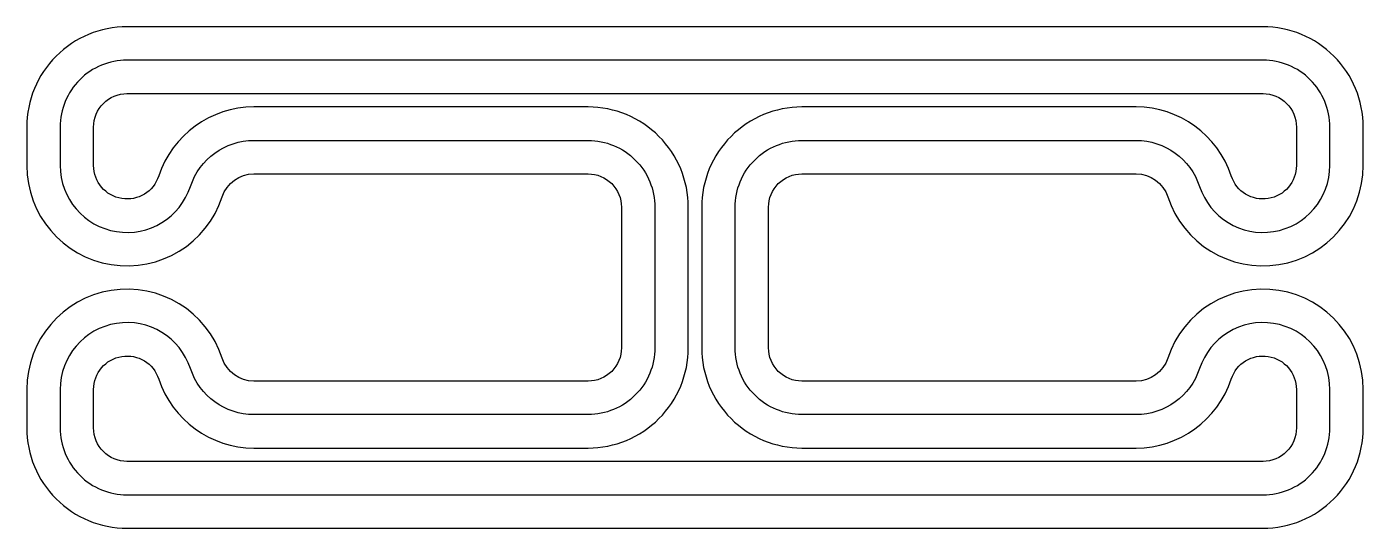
# Model space of a CAD drawing. Header units: metres. Extents: x 0 to 20, y 0 to 7.5.
import ezdxf

# ---------------------------------------------------------------- set-up
doc = ezdxf.new("R2010")
doc.units = ezdxf.units.M
doc.layers.get('0').update_dxf_attribs({"linetype": 'CONTINUOUS'})

msp = doc.modelspace()

# ---------------------------------------------------------------- linework, layer by layer
for points in [[(8.4, 2.2), (3.4, 2.2, -0.32398), (2.925, 2.544, 0.852611), (0, 2.076), (0, 1.5, 0.414214), (1.5, 0), (18.5, 0, 0.414214), (20, 1.5), (20, 2.076, 0.852611), (17.075, 2.544, -0.32398), (16.6, 2.2), (11.6, 2.2, -0.414214), (11.1, 2.7), (11.1, 4.8, -0.414214), (11.6, 5.3), (16.6, 5.3, -0.32398), (17.075, 4.956, 0.852611), (20, 5.424), (20, 6, 0.414214), (18.5, 7.5), (1.5, 7.5, 0.414214), (0, 6), (0, 5.424, 0.852611), (2.925, 4.956, -0.32398), (3.4, 5.3), (8.4, 5.3, -0.414214), (8.9, 4.8), (8.9, 2.7, -0.414214)], [(0.5, 6), (0.5, 5.424, 0.852611), (2.45, 5.112, -0.32398), (3.4, 5.8), (8.4, 5.8, -0.414214), (9.4, 4.8), (9.4, 2.7, -0.414214), (8.4, 1.7), (3.4, 1.7, -0.32398), (2.45, 2.388, 0.852611), (0.5, 2.076), (0.5, 1.5, 0.414214), (1.5, 0.5), (18.5, 0.5, 0.414214), (19.5, 1.5), (19.5, 2.076, 0.852611), (17.55, 2.388, -0.32398), (16.6, 1.7), (11.6, 1.7, -0.414214), (10.6, 2.7), (10.6, 4.8, -0.414214), (11.6, 5.8), (16.6, 5.8, -0.32398), (17.55, 5.112, 0.852611), (19.5, 5.424), (19.5, 6, 0.414214), (18.5, 7), (1.5, 7, 0.414214)], [(3.4, 1.2), (8.4, 1.2, 0.414214), (9.9, 2.7), (9.9, 4.8, 0.414214), (8.4, 6.3), (3.4, 6.3, 0.32398), (1.975, 5.268, -0.852611), (1, 5.424), (1, 6, -0.414214), (1.5, 6.5), (18.5, 6.5, -0.414214), (19, 6), (19, 5.424, -0.852611), (18.025, 5.268, 0.32398), (16.6, 6.3), (11.6, 6.3, 0.414214), (10.1, 4.8), (10.1, 2.7, 0.414214), (11.6, 1.2), (16.6, 1.2, 0.32398), (18.025, 2.232, -0.852611), (19, 2.076), (19, 1.5, -0.414214), (18.5, 1), (1.5, 1, -0.414214), (1, 1.5), (1, 2.076, -0.852611), (1.975, 2.232, 0.32398)]]:
    msp.add_lwpolyline(points, format="xyb", close=True)

doc.saveas('drawing.dxf')
